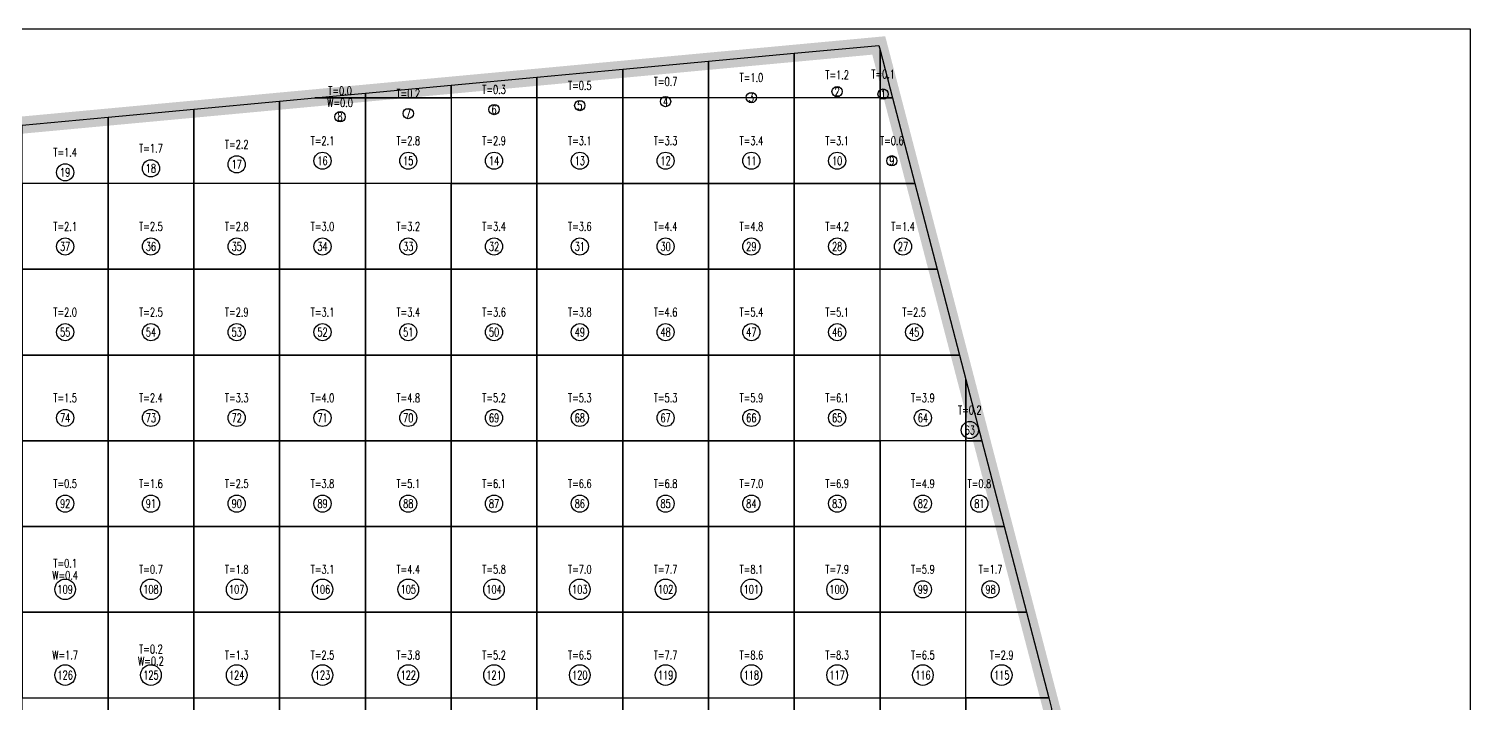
# Model space of a CAD drawing. Extents: x 4283 to 40403, y 1134 to 1764.
# Drawn here: x 12389.4 to 12473.5, y 1634.8 to 1674.1 of the extents above; entities that cross this region are included whole.
import ezdxf
from ezdxf.enums import TextEntityAlignment as Align

# ---------------------------------------------------------------- set-up
doc = ezdxf.new("R2010")
doc.units = 0
for name, color, linetype in [('tdz_13-4方格网', 2, 'Continuous'), ('tdz_13-4方格网计算', 7, 'Continuous'), ('tdz_土方计算图', 7, 'Continuous'), ('tdz_格田', 6, 'Continuous')]:
    doc.layers.add(name, color=color, linetype=linetype)
doc.styles.add('GLandNum', font='txt_____.ttf', dxfattribs={"width": 0.7, "height": 0.5})

msp = doc.modelspace()

# ---------------------------------------------------------------- linework, layer by layer
at = {"layer": 'tdz_13-4方格网', "linetype": 'Continuous'}
for points in [[(12439.059, 1672.84, 3393.41), (12439.059, 1670.063, 3393.4), (12434.059, 1670.063, 3393.436), (12434.059, 1672.664, 3393.462), (12438.986, 1673.122, 3393.41)], [(12439.783, 1670.063, 3393.413), (12439.059, 1670.063, 3393.4), (12439.059, 1672.84, 3393.41)], [(12429.059, 1672.199, 3393.515), (12429.059, 1670.063, 3393.495), (12424.059, 1670.063, 3393.554), (12424.059, 1671.733, 3393.567)], [(12434.059, 1672.664, 3393.462), (12434.059, 1670.063, 3393.436), (12429.059, 1670.063, 3393.495), (12429.059, 1672.199, 3393.515)], [(12419.059, 1671.268, 3393.62), (12419.059, 1670.063, 3393.612), (12414.059, 1670.063, 3393.671), (12414.059, 1670.803, 3393.672)], [(12424.059, 1671.733, 3393.567), (12424.059, 1670.063, 3393.554), (12419.059, 1670.063, 3393.612), (12419.059, 1671.268, 3393.62)], [(12409.059, 1670.338, 3393.725), (12409.059, 1670.063, 3393.725), (12406.104, 1670.063, 3393.756)], [(12414.059, 1670.803, 3393.672), (12414.059, 1670.063, 3393.671), (12409.059, 1670.063, 3393.725), (12409.059, 1670.338, 3393.725)], [(12404.059, 1669.873, 3393.778), (12404.059, 1665.063, 3393.737), (12399.059, 1665.063, 3393.795), (12399.059, 1669.407, 3393.83)], [(12406.104, 1670.063, 3393.756), (12409.059, 1670.063, 3393.725), (12409.059, 1665.063, 3393.678), (12404.059, 1665.063, 3393.737), (12404.059, 1669.873, 3393.778)], [(12409.059, 1665.063, 3393.678), (12409.059, 1670.063, 3393.725), (12414.059, 1670.063, 3393.671), (12414.059, 1665.063, 3393.619)], [(12414.059, 1670.063, 3393.671), (12414.059, 1665.063, 3393.619), (12419.059, 1665.063, 3393.561), (12419.059, 1670.063, 3393.612)], [(12419.059, 1670.063, 3393.612), (12419.059, 1665.063, 3393.561), (12424.059, 1665.063, 3393.502), (12424.059, 1670.063, 3393.554)], [(12424.059, 1670.063, 3393.554), (12424.059, 1665.063, 3393.502), (12429.059, 1665.063, 3393.443), (12429.059, 1670.063, 3393.495)], [(12429.059, 1670.063, 3393.495), (12429.059, 1665.063, 3393.443), (12434.059, 1665.063, 3393.402), (12434.059, 1670.063, 3393.436)], [(12434.059, 1670.063, 3393.436), (12434.059, 1665.063, 3393.402), (12439.059, 1665.063, 3393.382), (12439.059, 1670.063, 3393.4)], [(12439.059, 1670.063, 3393.4), (12439.783, 1670.063, 3393.413), (12441.085, 1665.063, 3393.419), (12439.059, 1665.063, 3393.382)], [(12394.059, 1668.942, 3393.883), (12394.059, 1665.063, 3393.876), (12389.059, 1665.063, 3393.94), (12389.059, 1668.477, 3393.936)], [(12399.059, 1669.407, 3393.83), (12399.059, 1665.063, 3393.795), (12394.059, 1665.063, 3393.876), (12394.059, 1668.942, 3393.883)], [(12389.059, 1665.063, 3393.94), (12389.059, 1660.063, 3393.97), (12394.059, 1660.063, 3393.911), (12394.059, 1665.063, 3393.876)], [(12394.059, 1665.063, 3393.876), (12394.059, 1660.063, 3393.911), (12399.059, 1660.063, 3393.853), (12399.059, 1665.063, 3393.795)], [(12399.059, 1665.063, 3393.795), (12399.059, 1660.063, 3393.853), (12404.059, 1660.063, 3393.795), (12404.059, 1665.063, 3393.737)], [(12404.059, 1665.063, 3393.737), (12404.059, 1660.063, 3393.795), (12409.059, 1660.063, 3393.736), (12409.059, 1665.063, 3393.678)], [(12409.059, 1665.063, 3393.678), (12409.059, 1660.063, 3393.736), (12414.059, 1660.063, 3393.678), (12414.059, 1665.063, 3393.619)], [(12414.059, 1665.063, 3393.619), (12414.059, 1660.063, 3393.678), (12419.059, 1660.063, 3393.62), (12419.059, 1665.063, 3393.561)], [(12419.059, 1665.063, 3393.561), (12419.059, 1660.063, 3393.62), (12424.059, 1660.063, 3393.555), (12424.059, 1665.063, 3393.502)], [(12424.059, 1665.063, 3393.502), (12424.059, 1660.063, 3393.555), (12429.059, 1660.063, 3393.404), (12429.059, 1665.063, 3393.443)], [(12429.059, 1665.063, 3393.443), (12429.059, 1660.063, 3393.404), (12434.059, 1660.063, 3393.385), (12434.059, 1665.063, 3393.402)], [(12434.059, 1665.063, 3393.402), (12434.059, 1660.063, 3393.385), (12439.059, 1660.063, 3393.365), (12439.059, 1665.063, 3393.382)], [(12439.059, 1665.063, 3393.382), (12441.085, 1665.063, 3393.419), (12442.388, 1660.063, 3393.424), (12439.059, 1660.063, 3393.365)], [(12389.059, 1660.063, 3393.97), (12389.059, 1655.063, 3394), (12394.059, 1655.063, 3393.911), (12394.059, 1660.063, 3393.911)], [(12394.059, 1660.063, 3393.911), (12394.059, 1655.063, 3393.911), (12399.059, 1655.063, 3393.829), (12399.059, 1660.063, 3393.853)], [(12399.059, 1660.063, 3393.853), (12399.059, 1655.063, 3393.829), (12404.059, 1655.063, 3393.768), (12404.059, 1660.063, 3393.795)], [(12404.059, 1660.063, 3393.795), (12404.059, 1655.063, 3393.768), (12409.059, 1655.063, 3393.706), (12409.059, 1660.063, 3393.736)], [(12409.059, 1660.063, 3393.736), (12409.059, 1655.063, 3393.706), (12414.059, 1655.063, 3393.644), (12414.059, 1660.063, 3393.678)], [(12414.059, 1660.063, 3393.678), (12414.059, 1655.063, 3393.644), (12419.059, 1655.063, 3393.583), (12419.059, 1660.063, 3393.62)], [(12419.059, 1660.063, 3393.62), (12419.059, 1655.063, 3393.583), (12424.059, 1655.063, 3393.526), (12424.059, 1660.063, 3393.555)], [(12424.059, 1660.063, 3393.555), (12424.059, 1655.063, 3393.526), (12429.059, 1655.063, 3393.478), (12429.059, 1660.063, 3393.404)], [(12429.059, 1660.063, 3393.404), (12429.059, 1655.063, 3393.478), (12434.059, 1655.063, 3393.367), (12434.059, 1660.063, 3393.385)], [(12434.059, 1660.063, 3393.385), (12434.059, 1655.063, 3393.367), (12439.059, 1655.063, 3393.348), (12439.059, 1660.063, 3393.365)], [(12439.059, 1660.063, 3393.365), (12442.388, 1660.063, 3393.424), (12443.69, 1655.063, 3393.43), (12439.059, 1655.063, 3393.348)], [(12389.059, 1655.063, 3394), (12389.059, 1650.063, 3394.068), (12394.059, 1650.063, 3393.978), (12394.059, 1655.063, 3393.911)], [(12394.059, 1655.063, 3393.911), (12394.059, 1650.063, 3393.978), (12399.059, 1650.063, 3393.888), (12399.059, 1655.063, 3393.829)], [(12399.059, 1655.063, 3393.829), (12399.059, 1650.063, 3393.888), (12404.059, 1650.063, 3393.786), (12404.059, 1655.063, 3393.768)], [(12404.059, 1655.063, 3393.768), (12404.059, 1650.063, 3393.786), (12409.059, 1650.063, 3393.684), (12409.059, 1655.063, 3393.706)], [(12409.059, 1655.063, 3393.706), (12409.059, 1650.063, 3393.684), (12414.059, 1650.063, 3393.591), (12414.059, 1655.063, 3393.644)], [(12414.059, 1655.063, 3393.644), (12414.059, 1650.063, 3393.591), (12419.059, 1650.063, 3393.537), (12419.059, 1655.063, 3393.583)], [(12419.059, 1655.063, 3393.583), (12419.059, 1650.063, 3393.537), (12424.059, 1650.063, 3393.487), (12424.059, 1655.063, 3393.526)], [(12424.059, 1655.063, 3393.526), (12424.059, 1650.063, 3393.487), (12429.059, 1650.063, 3393.438), (12429.059, 1655.063, 3393.478)], [(12429.059, 1655.063, 3393.478), (12429.059, 1650.063, 3393.438), (12434.059, 1650.063, 3393.35), (12434.059, 1655.063, 3393.367)], [(12434.059, 1655.063, 3393.367), (12434.059, 1650.063, 3393.35), (12439.059, 1650.063, 3393.331), (12439.059, 1655.063, 3393.348)], [(12444.059, 1653.644, 3393.431), (12444.059, 1650.063, 3393.418), (12439.059, 1650.063, 3393.331), (12439.059, 1655.063, 3393.348), (12443.69, 1655.063, 3393.43)], [(12444.992, 1650.063, 3393.435), (12444.059, 1650.063, 3393.418), (12444.059, 1653.644, 3393.431)], [(12389.059, 1650.063, 3394.068), (12389.059, 1645.063, 3394.136), (12394.059, 1645.063, 3394.009), (12394.059, 1650.063, 3393.978)], [(12394.059, 1650.063, 3393.978), (12394.059, 1645.063, 3394.009), (12399.059, 1645.063, 3393.956), (12399.059, 1650.063, 3393.888)], [(12399.059, 1650.063, 3393.888), (12399.059, 1645.063, 3393.956), (12404.059, 1645.063, 3393.85), (12404.059, 1650.063, 3393.786)], [(12404.059, 1650.063, 3393.786), (12404.059, 1645.063, 3393.85), (12409.059, 1645.063, 3393.741), (12409.059, 1650.063, 3393.684)], [(12409.059, 1650.063, 3393.684), (12409.059, 1645.063, 3393.741), (12414.059, 1645.063, 3393.635), (12414.059, 1650.063, 3393.591)], [(12414.059, 1650.063, 3393.591), (12414.059, 1645.063, 3393.635), (12419.059, 1645.063, 3393.532), (12419.059, 1650.063, 3393.537)], [(12419.059, 1650.063, 3393.537), (12419.059, 1645.063, 3393.532), (12424.059, 1645.063, 3393.449), (12424.059, 1650.063, 3393.487)], [(12424.059, 1650.063, 3393.487), (12424.059, 1645.063, 3393.449), (12429.059, 1645.063, 3393.399), (12429.059, 1650.063, 3393.438)], [(12429.059, 1650.063, 3393.438), (12429.059, 1645.063, 3393.399), (12434.059, 1645.063, 3393.359), (12434.059, 1650.063, 3393.35)], [(12434.059, 1650.063, 3393.35), (12434.059, 1645.063, 3393.359), (12439.059, 1645.063, 3393.314), (12439.059, 1650.063, 3393.331)], [(12439.059, 1650.063, 3393.331), (12439.059, 1645.063, 3393.314), (12444.059, 1645.063, 3393.399), (12444.059, 1650.063, 3393.418)], [(12444.059, 1650.063, 3393.418), (12444.992, 1650.063, 3393.435), (12446.295, 1645.063, 3393.441), (12444.059, 1645.063, 3393.399)], [(12389.059, 1645.063, 3394.136), (12389.059, 1640.063, 3394.209), (12394.059, 1640.063, 3394.082), (12394.059, 1645.063, 3394.009)], [(12394.059, 1645.063, 3394.009), (12394.059, 1640.063, 3394.082), (12399.059, 1640.063, 3393.984), (12399.059, 1645.063, 3393.956)], [(12399.059, 1645.063, 3393.956), (12399.059, 1640.063, 3393.984), (12404.059, 1640.063, 3393.893), (12404.059, 1645.063, 3393.85)], [(12404.059, 1645.063, 3393.85), (12404.059, 1640.063, 3393.893), (12409.059, 1640.063, 3393.785), (12409.059, 1645.063, 3393.741)], [(12409.059, 1645.063, 3393.741), (12409.059, 1640.063, 3393.785), (12414.059, 1640.063, 3393.683), (12414.059, 1645.063, 3393.635)], [(12414.059, 1645.063, 3393.635), (12414.059, 1640.063, 3393.683), (12419.059, 1640.063, 3393.574), (12419.059, 1645.063, 3393.532)], [(12419.059, 1645.063, 3393.532), (12419.059, 1640.063, 3393.574), (12424.059, 1640.063, 3393.478), (12424.059, 1645.063, 3393.449)], [(12424.059, 1645.063, 3393.449), (12424.059, 1640.063, 3393.478), (12429.059, 1640.063, 3393.383), (12429.059, 1645.063, 3393.399)], [(12429.059, 1645.063, 3393.399), (12429.059, 1640.063, 3393.383), (12434.059, 1640.063, 3393.311), (12434.059, 1645.063, 3393.359)], [(12434.059, 1645.063, 3393.359), (12434.059, 1640.063, 3393.311), (12439.059, 1640.063, 3393.297), (12439.059, 1645.063, 3393.314)], [(12439.059, 1645.063, 3393.314), (12439.059, 1640.063, 3393.297), (12444.059, 1640.063, 3393.38), (12444.059, 1645.063, 3393.399)], [(12444.059, 1645.063, 3393.399), (12446.295, 1645.063, 3393.441), (12447.597, 1640.063, 3393.446), (12444.059, 1640.063, 3393.38)], [(12389.059, 1640.063, 3394.209), (12389.059, 1635.063, 3394.277), (12394.059, 1635.063, 3394.155), (12394.059, 1640.063, 3394.082)], [(12394.059, 1640.063, 3394.082), (12394.059, 1635.063, 3394.155), (12399.059, 1635.063, 3394.033), (12399.059, 1640.063, 3393.984)], [(12399.059, 1640.063, 3393.984), (12399.059, 1635.063, 3394.033), (12404.059, 1635.063, 3393.936), (12404.059, 1640.063, 3393.893)], [(12404.059, 1640.063, 3393.893), (12404.059, 1635.063, 3393.936), (12409.059, 1635.063, 3393.833), (12409.059, 1640.063, 3393.785)], [(12409.059, 1640.063, 3393.785), (12409.059, 1635.063, 3393.833), (12414.059, 1635.063, 3393.732), (12414.059, 1640.063, 3393.683)], [(12414.059, 1640.063, 3393.683), (12414.059, 1635.063, 3393.732), (12419.059, 1635.063, 3393.62), (12419.059, 1640.063, 3393.574)], [(12419.059, 1640.063, 3393.574), (12419.059, 1635.063, 3393.62), (12424.059, 1635.063, 3393.52), (12424.059, 1640.063, 3393.478)], [(12424.059, 1640.063, 3393.478), (12424.059, 1635.063, 3393.52), (12429.059, 1635.063, 3393.424), (12429.059, 1640.063, 3393.383)], [(12429.059, 1640.063, 3393.383), (12429.059, 1635.063, 3393.424), (12434.059, 1635.063, 3393.337), (12434.059, 1640.063, 3393.311)], [(12434.059, 1640.063, 3393.311), (12434.059, 1635.063, 3393.337), (12439.059, 1635.063, 3393.35), (12439.059, 1640.063, 3393.297)], [(12439.059, 1640.063, 3393.297), (12439.059, 1635.063, 3393.35), (12444.059, 1635.063, 3393.361), (12444.059, 1640.063, 3393.38)], [(12444.059, 1640.063, 3393.38), (12447.597, 1640.063, 3393.446), (12448.899, 1635.063, 3393.452), (12444.059, 1635.063, 3393.361)], [(12389.059, 1630.063, 3394.462), (12389.059, 1635.063, 3394.277), (12394.059, 1635.063, 3394.155), (12394.059, 1630.063, 3394.328)], [(12394.059, 1630.063, 3394.328), (12394.059, 1635.063, 3394.155), (12399.059, 1635.063, 3394.033), (12399.059, 1630.063, 3394.195)], [(12399.059, 1630.063, 3394.195), (12399.059, 1635.063, 3394.033), (12404.059, 1635.063, 3393.936), (12404.059, 1630.063, 3393.996)], [(12404.059, 1630.063, 3393.996), (12404.059, 1635.063, 3393.936), (12409.059, 1635.063, 3393.833), (12409.059, 1630.063, 3393.889)], [(12409.059, 1630.063, 3393.889), (12409.059, 1635.063, 3393.833), (12414.059, 1635.063, 3393.732), (12414.059, 1630.063, 3393.783)], [(12414.059, 1630.063, 3393.783), (12414.059, 1635.063, 3393.732), (12419.059, 1635.063, 3393.62), (12419.059, 1630.063, 3393.679)], [(12419.059, 1630.063, 3393.679), (12419.059, 1635.063, 3393.62), (12424.059, 1635.063, 3393.52), (12424.059, 1630.063, 3393.583)], [(12424.059, 1630.063, 3393.583), (12424.059, 1635.063, 3393.52), (12429.059, 1635.063, 3393.424), (12429.059, 1630.063, 3393.502)], [(12429.059, 1630.063, 3393.502), (12429.059, 1635.063, 3393.424), (12434.059, 1635.063, 3393.337), (12434.059, 1630.063, 3393.421)], [(12434.059, 1630.063, 3393.421), (12434.059, 1635.063, 3393.337), (12439.059, 1635.063, 3393.35), (12439.059, 1630.063, 3393.387)], [(12439.059, 1630.063, 3393.387), (12439.059, 1635.063, 3393.35), (12444.059, 1635.063, 3393.361), (12444.059, 1630.063, 3393.342)], [(12449.059, 1634.448, 3393.452), (12449.059, 1630.063, 3393.436), (12444.059, 1630.063, 3393.342), (12444.059, 1635.063, 3393.361), (12448.899, 1635.063, 3393.452)]]:
    msp.add_polyline3d(points, close=True, dxfattribs=at)
at = {"layer": 'tdz_13-4方格网计算', "color": 7, "linetype": 'Continuous'}
for centre, radius in [((12431.559, 1670.08), 0.3), ((12436.559, 1670.426), 0.3), ((12439.24, 1670.285), 0.3), ((12416.559, 1669.383), 0.3), ((12421.559, 1669.615), 0.3), ((12426.559, 1669.848), 0.3), ((12407.582, 1668.965), 0.3), ((12411.559, 1669.15), 0.3), ((12391.559, 1665.72), 0.5), ((12396.559, 1665.952), 0.5), ((12401.559, 1666.185), 0.5), ((12406.559, 1666.396), 0.5), ((12411.559, 1666.396), 0.5), ((12416.559, 1666.396), 0.5), ((12421.559, 1666.396), 0.5), ((12426.559, 1666.396), 0.5), ((12431.559, 1666.396), 0.5), ((12436.559, 1666.396), 0.5), ((12439.747, 1666.396), 0.3), ((12391.559, 1661.396), 0.5), ((12396.559, 1661.396), 0.5), ((12401.559, 1661.396), 0.5), ((12406.559, 1661.396), 0.5), ((12411.559, 1661.396), 0.5), ((12416.559, 1661.396), 0.5), ((12421.559, 1661.396), 0.5), ((12426.559, 1661.396), 0.5), ((12431.559, 1661.396), 0.5), ((12436.559, 1661.396), 0.5), ((12440.398, 1661.396), 0.5), ((12391.559, 1656.396), 0.5), ((12396.559, 1656.396), 0.5), ((12401.559, 1656.396), 0.5), ((12406.559, 1656.396), 0.5), ((12411.559, 1656.396), 0.5), ((12416.559, 1656.396), 0.5), ((12421.559, 1656.396), 0.5), ((12426.559, 1656.396), 0.5), ((12431.559, 1656.396), 0.5), ((12436.559, 1656.396), 0.5), ((12441.049, 1656.396), 0.5), ((12391.559, 1651.396), 0.5), ((12396.559, 1651.396), 0.5), ((12401.559, 1651.396), 0.5), ((12406.559, 1651.396), 0.5), ((12411.559, 1651.396), 0.5), ((12416.559, 1651.396), 0.5), ((12421.559, 1651.396), 0.5), ((12426.559, 1651.396), 0.5), ((12431.559, 1651.396), 0.5), ((12436.559, 1651.396), 0.5), ((12441.559, 1651.396), 0.5), ((12444.293, 1650.687), 0.5), ((12391.559, 1646.396), 0.5), ((12396.559, 1646.396), 0.5), ((12401.559, 1646.396), 0.5), ((12406.559, 1646.396), 0.5), ((12411.559, 1646.396), 0.5), ((12416.559, 1646.396), 0.5), ((12421.559, 1646.396), 0.5), ((12426.559, 1646.396), 0.5), ((12431.559, 1646.396), 0.5), ((12436.559, 1646.396), 0.5), ((12441.559, 1646.396), 0.5), ((12444.851, 1646.396), 0.5), ((12391.559, 1641.396), 0.6), ((12396.559, 1641.396), 0.6), ((12401.559, 1641.396), 0.6), ((12406.559, 1641.396), 0.6), ((12411.559, 1641.396), 0.6), ((12416.559, 1641.396), 0.6), ((12421.559, 1641.396), 0.6), ((12426.559, 1641.396), 0.6), ((12431.559, 1641.396), 0.6), ((12436.559, 1641.396), 0.6), ((12441.559, 1641.396), 0.5), ((12445.503, 1641.396), 0.5), ((12391.559, 1636.396), 0.6), ((12396.559, 1636.396), 0.6), ((12401.559, 1636.396), 0.6), ((12406.559, 1636.396), 0.6), ((12411.559, 1636.396), 0.6), ((12416.559, 1636.396), 0.6), ((12421.559, 1636.396), 0.6), ((12426.559, 1636.396), 0.6), ((12431.559, 1636.396), 0.6), ((12436.559, 1636.396), 0.6), ((12441.559, 1636.396), 0.6), ((12446.154, 1636.396), 0.6)]:
    msp.add_circle(centre, radius, dxfattribs=at)
at = {"layer": 'tdz_土方计算图', "linetype": 'Continuous'}
for points in [[(12343.46, 1674.092), (12473.46, 1674.092)], [(12473.46, 1674.092), (12473.46, 1514.092)]]:
    msp.add_lwpolyline(points, dxfattribs=at)
at = {"layer": 'tdz_格田', "linetype": 'Continuous', "lineweight": 60, "const_width": 1}
msp.add_lwpolyline([(12400.493, 1575.063), (12374.057, 1635.36), (12354.059, 1665.221), (12438.986, 1673.122), (12462.861, 1581.461), (12400.493, 1575.063)], close=True, dxfattribs=at)

# ---------------------------------------------------------------- texts
at = {"layer": 'tdz_13-4方格网计算', "color": 2, "linetype": 'Continuous', "style": 'GLandNum', "width": 0.7}
for s, p in [('T=0.7', (12426.559, 1671.014)), ('T=1.0', (12431.559, 1671.247)), ('T=1.2', (12436.559, 1671.407)), ('T=0.1', (12439.24, 1671.451)), ('T=0.0', (12407.582, 1670.482)), ('T=0.2', (12411.559, 1670.317)), ('T=0.3', (12416.559, 1670.549)), ('T=0.5', (12421.559, 1670.782)), ('T=2.1', (12406.559, 1667.563)), ('T=2.8', (12411.559, 1667.563)), ('T=2.9', (12416.559, 1667.563)), ('T=3.1', (12421.559, 1667.563)), ('T=3.3', (12426.559, 1667.563)), ('T=3.4', (12431.559, 1667.563)), ('T=3.1', (12436.559, 1667.563)), ('T=0.6', (12439.747, 1667.563)), ('T=1.4', (12391.559, 1666.886)), ('T=1.7', (12396.559, 1667.119)), ('T=2.2', (12401.559, 1667.351)), ('T=2.1', (12391.559, 1662.563)), ('T=2.5', (12396.559, 1662.563)), ('T=2.8', (12401.559, 1662.563)), ('T=3.0', (12406.559, 1662.563)), ('T=3.2', (12411.559, 1662.563)), ('T=3.4', (12416.559, 1662.563)), ('T=3.6', (12421.559, 1662.563)), ('T=4.4', (12426.559, 1662.563)), ('T=4.8', (12431.559, 1662.563)), ('T=4.2', (12436.559, 1662.563)), ('T=1.4', (12440.398, 1662.563)), ('T=2.0', (12391.559, 1657.563)), ('T=2.5', (12396.559, 1657.563)), ('T=2.9', (12401.559, 1657.563)), ('T=3.1', (12406.559, 1657.563)), ('T=3.4', (12411.559, 1657.563)), ('T=3.6', (12416.559, 1657.563)), ('T=3.8', (12421.559, 1657.563)), ('T=4.6', (12426.559, 1657.563)), ('T=5.4', (12431.559, 1657.563)), ('T=5.1', (12436.559, 1657.563)), ('T=2.5', (12441.049, 1657.563)), ('T=1.5', (12391.559, 1652.563)), ('T=2.4', (12396.559, 1652.563)), ('T=3.3', (12401.559, 1652.563)), ('T=4.0', (12406.559, 1652.563)), ('T=4.8', (12411.559, 1652.563)), ('T=5.2', (12416.559, 1652.563)), ('T=5.3', (12421.559, 1652.563)), ('T=5.3', (12426.559, 1652.563)), ('T=5.9', (12431.559, 1652.563)), ('T=6.1', (12436.559, 1652.563)), ('T=3.9', (12441.559, 1652.563)), ('T=0.2', (12444.293, 1651.853)), ('T=0.5', (12391.559, 1647.563)), ('T=1.6', (12396.559, 1647.563)), ('T=2.5', (12401.559, 1647.563)), ('T=3.8', (12406.559, 1647.563)), ('T=5.1', (12411.559, 1647.563)), ('T=6.1', (12416.559, 1647.563)), ('T=6.6', (12421.559, 1647.563)), ('T=6.8', (12426.559, 1647.563)), ('T=7.0', (12431.559, 1647.563)), ('T=6.9', (12436.559, 1647.563)), ('T=4.9', (12441.559, 1647.563)), ('T=0.8', (12444.851, 1647.563)), ('T=0.1', (12391.559, 1642.913)), ('T=0.7', (12396.559, 1642.563)), ('T=1.8', (12401.559, 1642.563)), ('T=3.1', (12406.559, 1642.563)), ('T=4.4', (12411.559, 1642.563)), ('T=5.8', (12416.559, 1642.563)), ('T=7.0', (12421.559, 1642.563)), ('T=7.7', (12426.559, 1642.563)), ('T=8.1', (12431.559, 1642.563)), ('T=7.9', (12436.559, 1642.563)), ('T=5.9', (12441.559, 1642.563)), ('T=1.7', (12445.503, 1642.563)), ('T=0.2', (12396.559, 1637.913)), ('T=1.3', (12401.559, 1637.563)), ('T=2.5', (12406.559, 1637.563)), ('T=3.8', (12411.559, 1637.563)), ('T=5.2', (12416.559, 1637.563)), ('T=6.5', (12421.559, 1637.563)), ('T=7.7', (12426.559, 1637.563)), ('T=8.6', (12431.559, 1637.563)), ('T=8.3', (12436.559, 1637.563)), ('T=6.5', (12441.559, 1637.563)), ('T=2.9', (12446.154, 1637.563))]:
    msp.add_text(s, height=0.5, dxfattribs=at).set_placement(p, align=Align.MIDDLE_CENTER)
at = {"layer": 'tdz_13-4方格网计算', "color": 7, "linetype": 'Continuous', "style": 'GLandNum', "width": 0.7}
for s, p in [('3', (12431.559, 1670.08)), ('2', (12436.559, 1670.426)), ('1', (12439.24, 1670.285)), ('6', (12416.559, 1669.383)), ('5', (12421.559, 1669.615)), ('4', (12426.559, 1669.848)), ('8', (12407.582, 1668.965)), ('7', (12411.559, 1669.15)), ('18', (12396.559, 1665.952)), ('17', (12401.559, 1666.185)), ('16', (12406.559, 1666.396)), ('15', (12411.559, 1666.396)), ('14', (12416.559, 1666.396)), ('13', (12421.559, 1666.396)), ('12', (12426.559, 1666.396)), ('11', (12431.559, 1666.396)), ('10', (12436.559, 1666.396)), ('9', (12439.747, 1666.396)), ('19', (12391.559, 1665.72)), ('37', (12391.559, 1661.396)), ('36', (12396.559, 1661.396)), ('35', (12401.559, 1661.396)), ('34', (12406.559, 1661.396)), ('33', (12411.559, 1661.396)), ('32', (12416.559, 1661.396)), ('31', (12421.559, 1661.396)), ('30', (12426.559, 1661.396)), ('29', (12431.559, 1661.396)), ('28', (12436.559, 1661.396)), ('27', (12440.398, 1661.396)), ('55', (12391.559, 1656.396)), ('54', (12396.559, 1656.396)), ('53', (12401.559, 1656.396)), ('52', (12406.559, 1656.396)), ('51', (12411.559, 1656.396)), ('50', (12416.559, 1656.396)), ('49', (12421.559, 1656.396)), ('48', (12426.559, 1656.396)), ('47', (12431.559, 1656.396)), ('46', (12436.559, 1656.396)), ('45', (12441.049, 1656.396)), ('74', (12391.559, 1651.396)), ('73', (12396.559, 1651.396)), ('72', (12401.559, 1651.396)), ('71', (12406.559, 1651.396)), ('70', (12411.559, 1651.396)), ('69', (12416.559, 1651.396)), ('68', (12421.559, 1651.396)), ('67', (12426.559, 1651.396)), ('66', (12431.559, 1651.396)), ('65', (12436.559, 1651.396)), ('64', (12441.559, 1651.396)), ('63', (12444.293, 1650.687)), ('92', (12391.559, 1646.396)), ('91', (12396.559, 1646.396)), ('90', (12401.559, 1646.396)), ('89', (12406.559, 1646.396)), ('88', (12411.559, 1646.396)), ('87', (12416.559, 1646.396)), ('86', (12421.559, 1646.396)), ('85', (12426.559, 1646.396)), ('84', (12431.559, 1646.396)), ('83', (12436.559, 1646.396)), ('82', (12441.559, 1646.396)), ('81', (12444.851, 1646.396)), ('109', (12391.559, 1641.396)), ('108', (12396.559, 1641.396)), ('107', (12401.559, 1641.396)), ('106', (12406.559, 1641.396)), ('105', (12411.559, 1641.396)), ('104', (12416.559, 1641.396)), ('103', (12421.559, 1641.396)), ('102', (12426.559, 1641.396)), ('101', (12431.559, 1641.396)), ('100', (12436.559, 1641.396)), ('99', (12441.559, 1641.396)), ('98', (12445.503, 1641.396)), ('126', (12391.559, 1636.396)), ('125', (12396.559, 1636.396)), ('124', (12401.559, 1636.396)), ('123', (12406.559, 1636.396)), ('122', (12411.559, 1636.396)), ('121', (12416.559, 1636.396)), ('120', (12421.559, 1636.396)), ('119', (12426.559, 1636.396)), ('118', (12431.559, 1636.396)), ('117', (12436.559, 1636.396)), ('116', (12441.559, 1636.396)), ('115', (12446.154, 1636.396))]:
    msp.add_text(s, height=0.5, dxfattribs=at).set_placement(p, align=Align.MIDDLE_CENTER)
at = {"layer": 'tdz_13-4方格网计算', "color": 173, "linetype": 'Continuous', "style": 'GLandNum', "width": 0.7}
for s, p in [('W=0.0', (12407.582, 1669.782)), ('W=0.4', (12391.559, 1642.213)), ('W=1.7', (12391.559, 1637.563)), ('W=0.2', (12396.559, 1637.213))]:
    msp.add_text(s, height=0.5, dxfattribs=at).set_placement(p, align=Align.MIDDLE_CENTER)

doc.saveas('drawing.dxf')
